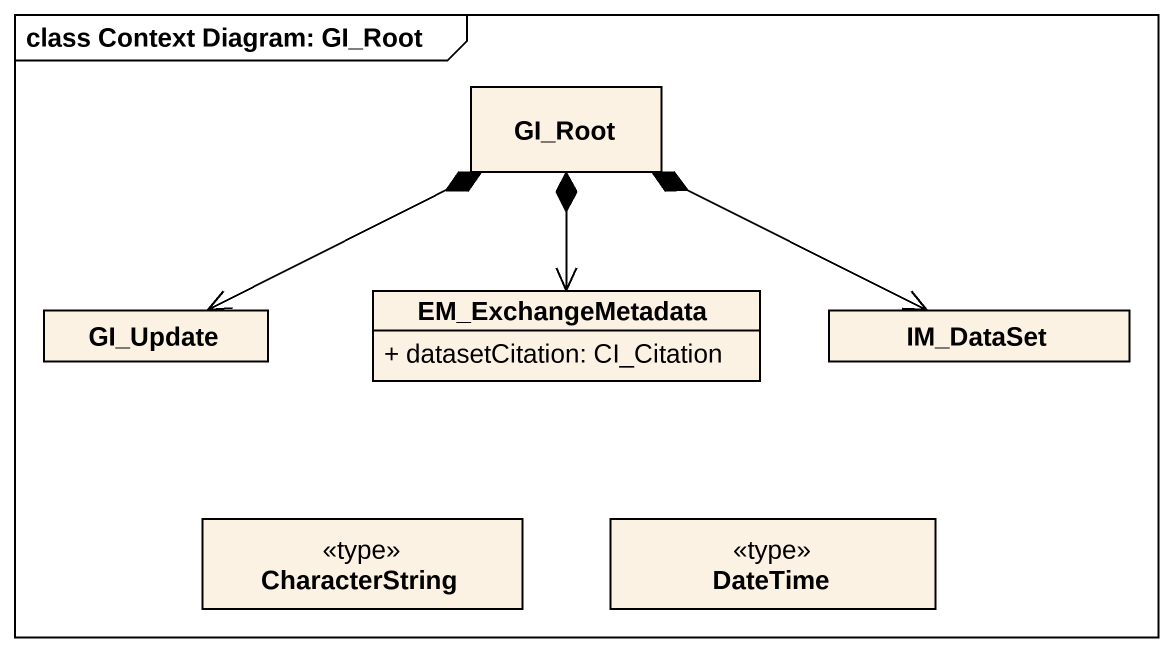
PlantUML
@startuml
mainframe class Context Diagram: GI_Root
hide circle
hide empty members
skinparam classAttributeIconSize 0
class GI_Root
class GI_Update
class EM_ExchangeMetadata {
  + datasetCitation: CI_Citation
}
class IM_DataSet
class CharacterString <<type>>
class DateTime <<type>>
GI_Root *-left-> GI_Update
GI_Root *--> EM_ExchangeMetadata
GI_Root *-right-> IM_DataSet
@enduml
